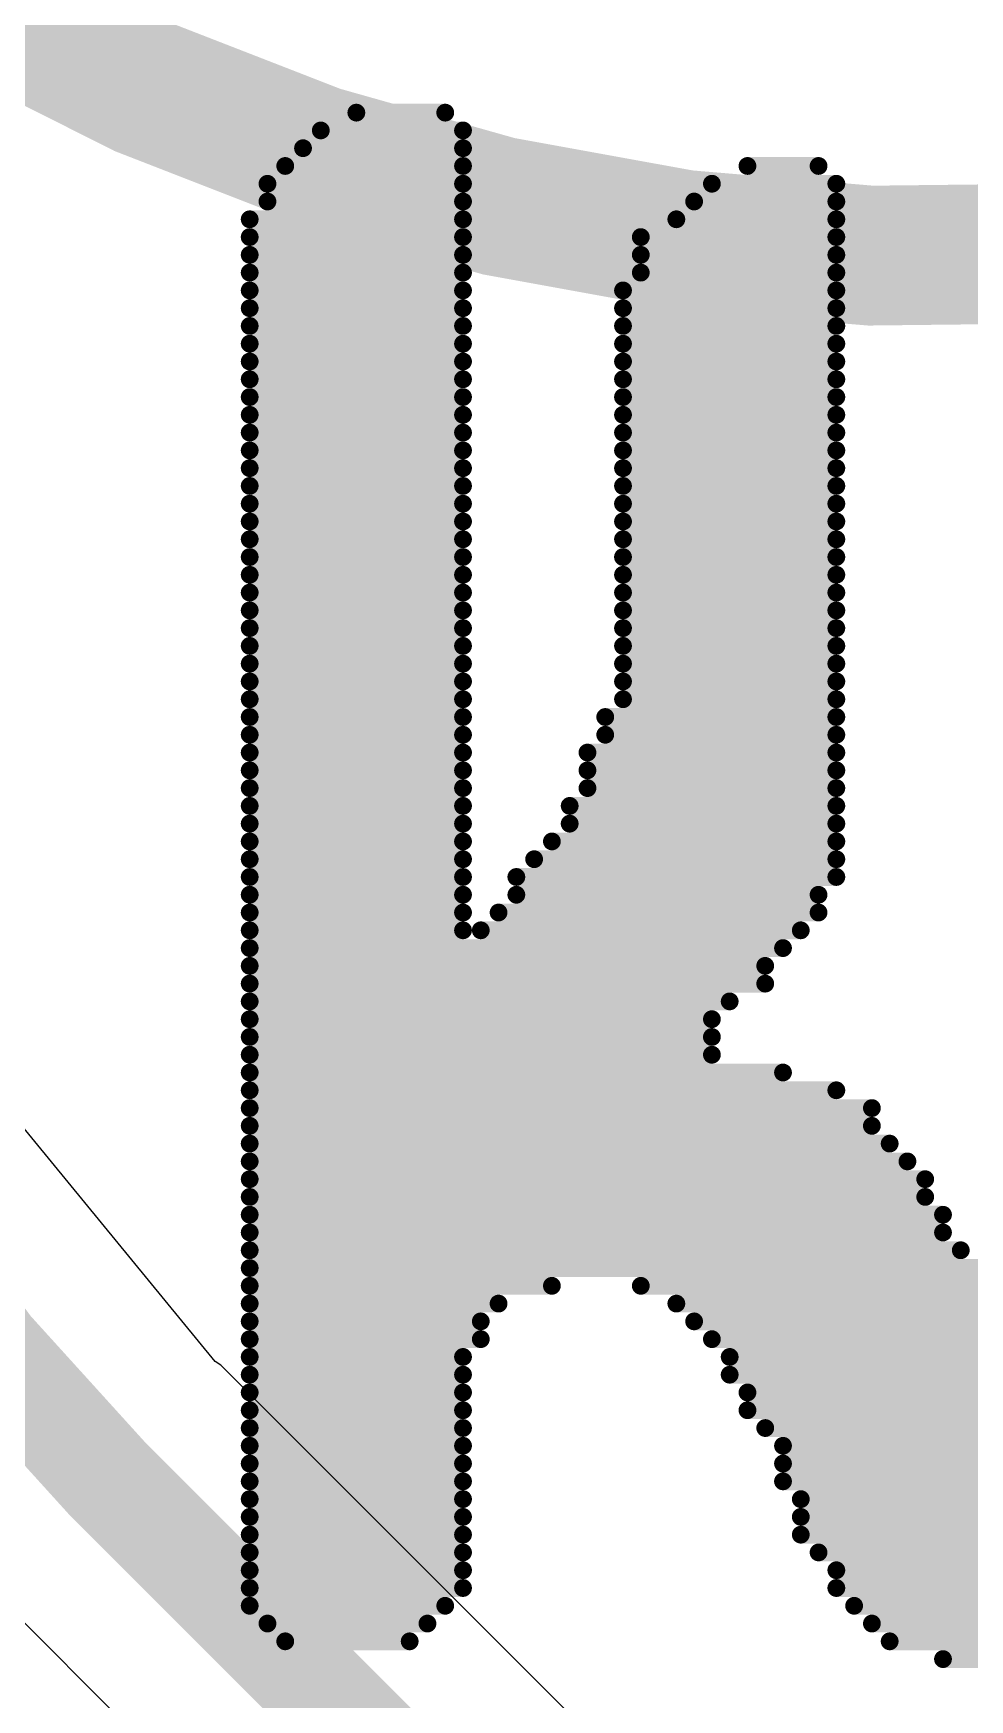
# Model space of a CAD drawing. Header units: millimetres. Extents: x 55.2 to 76.6, y 56.7 to 78.1.
# Drawn here: x 60.554 to 61.892, y 60.475 to 62.856 of the extents above; entities that cross this region are included whole.
import ezdxf

# ---------------------------------------------------------------- set-up
doc = ezdxf.new("R2010")
doc.units = ezdxf.units.MM
for name, color, linetype in [('BottomLayer', 5, 'Continuous'), ('BottomOverlay', 54, 'Continuous'), ('Mechanical1', 6, 'Continuous'), ('TopSolder', 216, 'Continuous')]:
    doc.layers.add(name, color=color, linetype=linetype)

# ---------------------------------------------------------------- blocks, each defined once
blk = doc.blocks.new('LINX_CELL_HOLDER_SMT_1225_B_4')
at = {"layer": 'BottomOverlay', "const_width": 0.1}
blk.add_lwpolyline([(6, 0, 1), (-6, 0, 1)], format="xyb", close=True, dxfattribs=at)
at = {"layer": 'BottomOverlay', "const_width": 0.2}
blk.add_lwpolyline([(2, 4, -0.580324), (6.75, 2.9)], format="xyb", dxfattribs=at)

msp = doc.modelspace()

# ---------------------------------------------------------------- linework, layer by layer
at = {"layer": 'BottomLayer'}
for p, q in [((60.8136, 60.9581), (60.532, 61.3013)), ((60.8217, 60.9527), (60.8136, 60.9581)), ((61.9313, 59.8432), (60.8217, 60.9527)), ((60.4973, 60.6283), (61.6068, 59.5187))]:
    msp.add_line(p, q, dxfattribs=at)
at = {"layer": 'BottomLayer', "const_width": 0.15}
msp.add_lwpolyline([(60.6595, 60.7905, -0.198912), (59.9156, 62.5865)], format="xyb", dxfattribs=at)
msp.add_lwpolyline([(60.6595, 60.7905), (61.7691, 59.6809)], dxfattribs=at)
at = {"layer": 'BottomLayer', "const_width": 0.075}
msp.add_lwpolyline([(60.622, 60.7905, 1), (60.697, 60.7905, 1)], format="xyb", close=True, dxfattribs=at)
msp.add_lwpolyline([(60.622, 60.7905, 1), (60.697, 60.7905, 1)], format="xyb", close=True, dxfattribs=at)
at = {"layer": 'Mechanical1', "const_width": 0.2}
msp.add_lwpolyline([(75.913, 67.437, 1), (55.913, 67.437, 1)], format="xyb", close=True, dxfattribs=at)
at = {"layer": 'TopSolder'}
for points, const_width in [([(75.913, 67.437, 1), (55.913, 67.437, 1)], 1.4), ([(61.0089, 62.7425, 1), (61.0216, 62.7425, 1)], 0.0127), ([(61.1359, 62.7425, 1), (61.1486, 62.7425, 1)], 0.0127), ([(60.9581, 62.7171, 1), (60.9708, 62.7171, 1)], 0.0127), ([(61.1613, 62.7171, 1), (61.174, 62.7171, 1)], 0.0127), ([(60.9327, 62.6917, 1), (60.9454, 62.6917, 1)], 0.0127), ([(61.1613, 62.6917, 1), (61.174, 62.6917, 1)], 0.0127), ([(60.9073, 62.6663, 1), (60.92, 62.6663, 1)], 0.0127), ([(61.1613, 62.6663, 1), (61.174, 62.6663, 1)], 0.0127), ([(61.5677, 62.6663, 1), (61.5804, 62.6663, 1)], 0.0127), ([(61.6693, 62.6663, 1), (61.682, 62.6663, 1)], 0.0127), ([(60.8819, 62.6409, 1), (60.8946, 62.6409, 1)], 0.0127), ([(61.1613, 62.6409, 1), (61.174, 62.6409, 1)], 0.0127), ([(61.5169, 62.6409, 1), (61.5296, 62.6409, 1)], 0.0127), ([(61.6947, 62.6409, 1), (61.7074, 62.6409, 1)], 0.0127), ([(60.8819, 62.6155, 1), (60.8946, 62.6155, 1)], 0.0127), ([(61.1613, 62.6155, 1), (61.174, 62.6155, 1)], 0.0127), ([(61.4915, 62.6155, 1), (61.5042, 62.6155, 1)], 0.0127), ([(61.6947, 62.6155, 1), (61.7074, 62.6155, 1)], 0.0127), ([(60.8565, 62.5901, 1), (60.8692, 62.5901, 1)], 0.0127), ([(61.1613, 62.5901, 1), (61.174, 62.5901, 1)], 0.0127), ([(61.4661, 62.5901, 1), (61.4788, 62.5901, 1)], 0.0127), ([(61.6947, 62.5901, 1), (61.7074, 62.5901, 1)], 0.0127), ([(60.8565, 62.5647, 1), (60.8692, 62.5647, 1)], 0.0127), ([(61.1613, 62.5647, 1), (61.174, 62.5647, 1)], 0.0127), ([(61.4153, 62.5647, 1), (61.428, 62.5647, 1)], 0.0127), ([(61.6947, 62.5647, 1), (61.7074, 62.5647, 1)], 0.0127), ([(60.8565, 62.5393, 1), (60.8692, 62.5393, 1)], 0.0127), ([(61.1613, 62.5393, 1), (61.174, 62.5393, 1)], 0.0127), ([(61.4153, 62.5393, 1), (61.428, 62.5393, 1)], 0.0127), ([(61.6947, 62.5393, 1), (61.7074, 62.5393, 1)], 0.0127), ([(60.8565, 62.5139, 1), (60.8692, 62.5139, 1)], 0.0127), ([(61.1613, 62.5139, 1), (61.174, 62.5139, 1)], 0.0127), ([(61.4153, 62.5139, 1), (61.428, 62.5139, 1)], 0.0127), ([(61.6947, 62.5139, 1), (61.7074, 62.5139, 1)], 0.0127), ([(60.8565, 62.4885, 1), (60.8692, 62.4885, 1)], 0.0127), ([(61.1613, 62.4885, 1), (61.174, 62.4885, 1)], 0.0127), ([(61.3899, 62.4885, 1), (61.4026, 62.4885, 1)], 0.0127), ([(61.6947, 62.4885, 1), (61.7074, 62.4885, 1)], 0.0127), ([(60.8565, 62.4631, 1), (60.8692, 62.4631, 1)], 0.0127), ([(61.1613, 62.4631, 1), (61.174, 62.4631, 1)], 0.0127), ([(61.3899, 62.4631, 1), (61.4026, 62.4631, 1)], 0.0127), ([(61.6947, 62.4631, 1), (61.7074, 62.4631, 1)], 0.0127), ([(60.8565, 62.4377, 1), (60.8692, 62.4377, 1)], 0.0127), ([(61.1613, 62.4377, 1), (61.174, 62.4377, 1)], 0.0127), ([(61.3899, 62.4377, 1), (61.4026, 62.4377, 1)], 0.0127), ([(61.6947, 62.4377, 1), (61.7074, 62.4377, 1)], 0.0127), ([(60.8565, 62.4123, 1), (60.8692, 62.4123, 1)], 0.0127), ([(61.1613, 62.4123, 1), (61.174, 62.4123, 1)], 0.0127), ([(61.3899, 62.4123, 1), (61.4026, 62.4123, 1)], 0.0127), ([(61.6947, 62.4123, 1), (61.7074, 62.4123, 1)], 0.0127), ([(60.8565, 62.3869, 1), (60.8692, 62.3869, 1)], 0.0127), ([(61.1613, 62.3869, 1), (61.174, 62.3869, 1)], 0.0127), ([(61.3899, 62.3869, 1), (61.4026, 62.3869, 1)], 0.0127), ([(61.6947, 62.3869, 1), (61.7074, 62.3869, 1)], 0.0127), ([(60.8565, 62.3615, 1), (60.8692, 62.3615, 1)], 0.0127), ([(61.1613, 62.3615, 1), (61.174, 62.3615, 1)], 0.0127), ([(61.3899, 62.3615, 1), (61.4026, 62.3615, 1)], 0.0127), ([(61.6947, 62.3615, 1), (61.7074, 62.3615, 1)], 0.0127), ([(60.8565, 62.3361, 1), (60.8692, 62.3361, 1)], 0.0127), ([(61.1613, 62.3361, 1), (61.174, 62.3361, 1)], 0.0127), ([(61.3899, 62.3361, 1), (61.4026, 62.3361, 1)], 0.0127), ([(61.6947, 62.3361, 1), (61.7074, 62.3361, 1)], 0.0127), ([(60.8565, 62.3107, 1), (60.8692, 62.3107, 1)], 0.0127), ([(61.1613, 62.3107, 1), (61.174, 62.3107, 1)], 0.0127), ([(61.3899, 62.3107, 1), (61.4026, 62.3107, 1)], 0.0127), ([(61.6947, 62.3107, 1), (61.7074, 62.3107, 1)], 0.0127), ([(60.8565, 62.2853, 1), (60.8692, 62.2853, 1)], 0.0127), ([(61.1613, 62.2853, 1), (61.174, 62.2853, 1)], 0.0127), ([(61.3899, 62.2853, 1), (61.4026, 62.2853, 1)], 0.0127), ([(61.6947, 62.2853, 1), (61.7074, 62.2853, 1)], 0.0127), ([(60.8565, 62.2599, 1), (60.8692, 62.2599, 1)], 0.0127), ([(61.1613, 62.2599, 1), (61.174, 62.2599, 1)], 0.0127), ([(61.3899, 62.2599, 1), (61.4026, 62.2599, 1)], 0.0127), ([(61.6947, 62.2599, 1), (61.7074, 62.2599, 1)], 0.0127), ([(60.8565, 62.2345, 1), (60.8692, 62.2345, 1)], 0.0127), ([(61.1613, 62.2345, 1), (61.174, 62.2345, 1)], 0.0127), ([(61.3899, 62.2345, 1), (61.4026, 62.2345, 1)], 0.0127), ([(61.6947, 62.2345, 1), (61.7074, 62.2345, 1)], 0.0127), ([(60.8565, 62.2091, 1), (60.8692, 62.2091, 1)], 0.0127), ([(61.1613, 62.2091, 1), (61.174, 62.2091, 1)], 0.0127), ([(61.3899, 62.2091, 1), (61.4026, 62.2091, 1)], 0.0127), ([(61.6947, 62.2091, 1), (61.7074, 62.2091, 1)], 0.0127), ([(60.8565, 62.1837, 1), (60.8692, 62.1837, 1)], 0.0127), ([(61.1613, 62.1837, 1), (61.174, 62.1837, 1)], 0.0127), ([(61.3899, 62.1837, 1), (61.4026, 62.1837, 1)], 0.0127), ([(61.6947, 62.1837, 1), (61.7074, 62.1837, 1)], 0.0127), ([(60.8565, 62.1583, 1), (60.8692, 62.1583, 1)], 0.0127), ([(61.1613, 62.1583, 1), (61.174, 62.1583, 1)], 0.0127), ([(61.3899, 62.1583, 1), (61.4026, 62.1583, 1)], 0.0127), ([(61.6947, 62.1583, 1), (61.7074, 62.1583, 1)], 0.0127), ([(60.8565, 62.1329, 1), (60.8692, 62.1329, 1)], 0.0127), ([(61.1613, 62.1329, 1), (61.174, 62.1329, 1)], 0.0127), ([(61.3899, 62.1329, 1), (61.4026, 62.1329, 1)], 0.0127), ([(61.6947, 62.1329, 1), (61.7074, 62.1329, 1)], 0.0127), ([(60.8565, 62.1075, 1), (60.8692, 62.1075, 1)], 0.0127), ([(61.1613, 62.1075, 1), (61.174, 62.1075, 1)], 0.0127), ([(61.3899, 62.1075, 1), (61.4026, 62.1075, 1)], 0.0127), ([(61.6947, 62.1075, 1), (61.7074, 62.1075, 1)], 0.0127), ([(60.8565, 62.0821, 1), (60.8692, 62.0821, 1)], 0.0127), ([(61.1613, 62.0821, 1), (61.174, 62.0821, 1)], 0.0127), ([(61.3899, 62.0821, 1), (61.4026, 62.0821, 1)], 0.0127), ([(61.6947, 62.0821, 1), (61.7074, 62.0821, 1)], 0.0127), ([(60.8565, 62.0567, 1), (60.8692, 62.0567, 1)], 0.0127), ([(61.1613, 62.0567, 1), (61.174, 62.0567, 1)], 0.0127), ([(61.3899, 62.0567, 1), (61.4026, 62.0567, 1)], 0.0127), ([(61.6947, 62.0567, 1), (61.7074, 62.0567, 1)], 0.0127), ([(60.8565, 62.0313, 1), (60.8692, 62.0313, 1)], 0.0127), ([(61.1613, 62.0313, 1), (61.174, 62.0313, 1)], 0.0127), ([(61.3899, 62.0313, 1), (61.4026, 62.0313, 1)], 0.0127), ([(61.6947, 62.0313, 1), (61.7074, 62.0313, 1)], 0.0127), ([(60.8565, 62.0059, 1), (60.8692, 62.0059, 1)], 0.0127), ([(61.1613, 62.0059, 1), (61.174, 62.0059, 1)], 0.0127), ([(61.3899, 62.0059, 1), (61.4026, 62.0059, 1)], 0.0127), ([(61.6947, 62.0059, 1), (61.7074, 62.0059, 1)], 0.0127), ([(60.8565, 61.9805, 1), (60.8692, 61.9805, 1)], 0.0127), ([(61.1613, 61.9805, 1), (61.174, 61.9805, 1)], 0.0127), ([(61.3899, 61.9805, 1), (61.4026, 61.9805, 1)], 0.0127), ([(61.6947, 61.9805, 1), (61.7074, 61.9805, 1)], 0.0127), ([(60.8565, 61.9551, 1), (60.8692, 61.9551, 1)], 0.0127), ([(61.1613, 61.9551, 1), (61.174, 61.9551, 1)], 0.0127), ([(61.3899, 61.9551, 1), (61.4026, 61.9551, 1)], 0.0127), ([(61.6947, 61.9551, 1), (61.7074, 61.9551, 1)], 0.0127), ([(60.8565, 61.9297, 1), (60.8692, 61.9297, 1)], 0.0127), ([(61.1613, 61.9297, 1), (61.174, 61.9297, 1)], 0.0127), ([(61.3899, 61.9297, 1), (61.4026, 61.9297, 1)], 0.0127), ([(61.6947, 61.9297, 1), (61.7074, 61.9297, 1)], 0.0127), ([(60.8565, 61.9043, 1), (60.8692, 61.9043, 1)], 0.0127), ([(61.1613, 61.9043, 1), (61.174, 61.9043, 1)], 0.0127), ([(61.3899, 61.9043, 1), (61.4026, 61.9043, 1)], 0.0127), ([(61.6947, 61.9043, 1), (61.7074, 61.9043, 1)], 0.0127), ([(60.8565, 61.8789, 1), (60.8692, 61.8789, 1)], 0.0127), ([(61.1613, 61.8789, 1), (61.174, 61.8789, 1)], 0.0127), ([(61.3645, 61.8789, 1), (61.3772, 61.8789, 1)], 0.0127), ([(61.6947, 61.8789, 1), (61.7074, 61.8789, 1)], 0.0127), ([(60.8565, 61.8535, 1), (60.8692, 61.8535, 1)], 0.0127), ([(61.1613, 61.8535, 1), (61.174, 61.8535, 1)], 0.0127), ([(61.3645, 61.8535, 1), (61.3772, 61.8535, 1)], 0.0127), ([(61.6947, 61.8535, 1), (61.7074, 61.8535, 1)], 0.0127), ([(60.8565, 61.8281, 1), (60.8692, 61.8281, 1)], 0.0127), ([(61.1613, 61.8281, 1), (61.174, 61.8281, 1)], 0.0127), ([(61.3391, 61.8281, 1), (61.3518, 61.8281, 1)], 0.0127), ([(61.6947, 61.8281, 1), (61.7074, 61.8281, 1)], 0.0127), ([(60.8565, 61.8027, 1), (60.8692, 61.8027, 1)], 0.0127), ([(61.1613, 61.8027, 1), (61.174, 61.8027, 1)], 0.0127), ([(61.3391, 61.8027, 1), (61.3518, 61.8027, 1)], 0.0127), ([(61.6947, 61.8027, 1), (61.7074, 61.8027, 1)], 0.0127), ([(60.8565, 61.7773, 1), (60.8692, 61.7773, 1)], 0.0127), ([(61.1613, 61.7773, 1), (61.174, 61.7773, 1)], 0.0127), ([(61.3391, 61.7773, 1), (61.3518, 61.7773, 1)], 0.0127), ([(61.6947, 61.7773, 1), (61.7074, 61.7773, 1)], 0.0127), ([(60.8565, 61.7519, 1), (60.8692, 61.7519, 1)], 0.0127), ([(61.1613, 61.7519, 1), (61.174, 61.7519, 1)], 0.0127), ([(61.3137, 61.7519, 1), (61.3264, 61.7519, 1)], 0.0127), ([(61.6947, 61.7519, 1), (61.7074, 61.7519, 1)], 0.0127), ([(60.8565, 61.7265, 1), (60.8692, 61.7265, 1)], 0.0127), ([(61.1613, 61.7265, 1), (61.174, 61.7265, 1)], 0.0127), ([(61.3137, 61.7265, 1), (61.3264, 61.7265, 1)], 0.0127), ([(61.6947, 61.7265, 1), (61.7074, 61.7265, 1)], 0.0127), ([(60.8565, 61.7011, 1), (60.8692, 61.7011, 1)], 0.0127), ([(61.1613, 61.7011, 1), (61.174, 61.7011, 1)], 0.0127), ([(61.2883, 61.7011, 1), (61.301, 61.7011, 1)], 0.0127), ([(61.6947, 61.7011, 1), (61.7074, 61.7011, 1)], 0.0127), ([(60.8565, 61.6757, 1), (60.8692, 61.6757, 1)], 0.0127), ([(61.1613, 61.6757, 1), (61.174, 61.6757, 1)], 0.0127), ([(61.2629, 61.6757, 1), (61.2756, 61.6757, 1)], 0.0127), ([(61.6947, 61.6757, 1), (61.7074, 61.6757, 1)], 0.0127), ([(60.8565, 61.6503, 1), (60.8692, 61.6503, 1)], 0.0127), ([(61.1613, 61.6503, 1), (61.174, 61.6503, 1)], 0.0127), ([(61.2375, 61.6503, 1), (61.2502, 61.6503, 1)], 0.0127), ([(61.6947, 61.6503, 1), (61.7074, 61.6503, 1)], 0.0127), ([(60.8565, 61.6249, 1), (60.8692, 61.6249, 1)], 0.0127), ([(61.1613, 61.6249, 1), (61.174, 61.6249, 1)], 0.0127), ([(61.2375, 61.6249, 1), (61.2502, 61.6249, 1)], 0.0127), ([(61.6693, 61.6249, 1), (61.682, 61.6249, 1)], 0.0127), ([(60.8565, 61.5995, 1), (60.8692, 61.5995, 1)], 0.0127), ([(61.1613, 61.5995, 1), (61.174, 61.5995, 1)], 0.0127), ([(61.2121, 61.5995, 1), (61.2248, 61.5995, 1)], 0.0127), ([(61.6693, 61.5995, 1), (61.682, 61.5995, 1)], 0.0127), ([(60.8565, 61.5741, 1), (60.8692, 61.5741, 1)], 0.0127), ([(61.1613, 61.5741, 1), (61.174, 61.5741, 1)], 0.0127), ([(61.1867, 61.5741, 1), (61.1994, 61.5741, 1)], 0.0127), ([(61.6439, 61.5741, 1), (61.6566, 61.5741, 1)], 0.0127), ([(60.8565, 61.5487, 1), (60.8692, 61.5487, 1)], 0.0127), ([(61.6185, 61.5487, 1), (61.6312, 61.5487, 1)], 0.0127), ([(60.8565, 61.5233, 1), (60.8692, 61.5233, 1)], 0.0127), ([(61.5931, 61.5233, 1), (61.6058, 61.5233, 1)], 0.0127), ([(60.8565, 61.4979, 1), (60.8692, 61.4979, 1)], 0.0127), ([(61.5931, 61.4979, 1), (61.6058, 61.4979, 1)], 0.0127), ([(60.8565, 61.4725, 1), (60.8692, 61.4725, 1)], 0.0127), ([(61.5423, 61.4725, 1), (61.555, 61.4725, 1)], 0.0127), ([(60.8565, 61.4471, 1), (60.8692, 61.4471, 1)], 0.0127), ([(61.5169, 61.4471, 1), (61.5296, 61.4471, 1)], 0.0127), ([(60.8565, 61.4217, 1), (60.8692, 61.4217, 1)], 0.0127), ([(61.5169, 61.4217, 1), (61.5296, 61.4217, 1)], 0.0127), ([(60.8565, 61.3963, 1), (60.8692, 61.3963, 1)], 0.0127), ([(61.5169, 61.3963, 1), (61.5296, 61.3963, 1)], 0.0127), ([(60.8565, 61.3709, 1), (60.8692, 61.3709, 1)], 0.0127), ([(61.6185, 61.3709, 1), (61.6312, 61.3709, 1)], 0.0127), ([(60.8565, 61.3455, 1), (60.8692, 61.3455, 1)], 0.0127), ([(61.6947, 61.3455, 1), (61.7074, 61.3455, 1)], 0.0127), ([(60.8565, 61.3201, 1), (60.8692, 61.3201, 1)], 0.0127), ([(61.7455, 61.3201, 1), (61.7582, 61.3201, 1)], 0.0127), ([(60.8565, 61.2947, 1), (60.8692, 61.2947, 1)], 0.0127), ([(61.7455, 61.2947, 1), (61.7582, 61.2947, 1)], 0.0127), ([(60.8565, 61.2693, 1), (60.8692, 61.2693, 1)], 0.0127), ([(61.7709, 61.2693, 1), (61.7836, 61.2693, 1)], 0.0127), ([(60.8565, 61.2439, 1), (60.8692, 61.2439, 1)], 0.0127), ([(61.7963, 61.2439, 1), (61.809, 61.2439, 1)], 0.0127), ([(60.8565, 61.2185, 1), (60.8692, 61.2185, 1)], 0.0127), ([(61.8217, 61.2185, 1), (61.8344, 61.2185, 1)], 0.0127), ([(60.8565, 61.1931, 1), (60.8692, 61.1931, 1)], 0.0127), ([(61.8217, 61.1931, 1), (61.8344, 61.1931, 1)], 0.0127), ([(60.8565, 61.1677, 1), (60.8692, 61.1677, 1)], 0.0127), ([(61.8471, 61.1677, 1), (61.8598, 61.1677, 1)], 0.0127), ([(60.8565, 61.1423, 1), (60.8692, 61.1423, 1)], 0.0127), ([(61.8471, 61.1423, 1), (61.8598, 61.1423, 1)], 0.0127), ([(60.8565, 61.1169, 1), (60.8692, 61.1169, 1)], 0.0127), ([(61.8725, 61.1169, 1), (61.8852, 61.1169, 1)], 0.0127), ([(60.8565, 61.0915, 1), (60.8692, 61.0915, 1)], 0.0127), ([(60.8565, 61.0661, 1), (60.8692, 61.0661, 1)], 0.0127), ([(61.2883, 61.0661, 1), (61.301, 61.0661, 1)], 0.0127), ([(61.4153, 61.0661, 1), (61.428, 61.0661, 1)], 0.0127), ([(60.8565, 61.0407, 1), (60.8692, 61.0407, 1)], 0.0127), ([(61.2121, 61.0407, 1), (61.2248, 61.0407, 1)], 0.0127), ([(61.4661, 61.0407, 1), (61.4788, 61.0407, 1)], 0.0127), ([(60.8565, 61.0153, 1), (60.8692, 61.0153, 1)], 0.0127), ([(61.1867, 61.0153, 1), (61.1994, 61.0153, 1)], 0.0127), ([(61.4915, 61.0153, 1), (61.5042, 61.0153, 1)], 0.0127), ([(60.8565, 60.9899, 1), (60.8692, 60.9899, 1)], 0.0127), ([(61.1867, 60.9899, 1), (61.1994, 60.9899, 1)], 0.0127), ([(61.5169, 60.9899, 1), (61.5296, 60.9899, 1)], 0.0127), ([(60.8565, 60.9645, 1), (60.8692, 60.9645, 1)], 0.0127), ([(61.1613, 60.9645, 1), (61.174, 60.9645, 1)], 0.0127), ([(61.5423, 60.9645, 1), (61.555, 60.9645, 1)], 0.0127), ([(60.8565, 60.9391, 1), (60.8692, 60.9391, 1)], 0.0127), ([(61.1613, 60.9391, 1), (61.174, 60.9391, 1)], 0.0127), ([(61.5423, 60.9391, 1), (61.555, 60.9391, 1)], 0.0127), ([(60.8565, 60.9137, 1), (60.8692, 60.9137, 1)], 0.0127), ([(61.1613, 60.9137, 1), (61.174, 60.9137, 1)], 0.0127), ([(61.5677, 60.9137, 1), (61.5804, 60.9137, 1)], 0.0127), ([(60.8565, 60.8883, 1), (60.8692, 60.8883, 1)], 0.0127), ([(61.1613, 60.8883, 1), (61.174, 60.8883, 1)], 0.0127), ([(61.5677, 60.8883, 1), (61.5804, 60.8883, 1)], 0.0127), ([(60.8565, 60.8629, 1), (60.8692, 60.8629, 1)], 0.0127), ([(61.1613, 60.8629, 1), (61.174, 60.8629, 1)], 0.0127), ([(61.5931, 60.8629, 1), (61.6058, 60.8629, 1)], 0.0127), ([(60.8565, 60.8375, 1), (60.8692, 60.8375, 1)], 0.0127), ([(61.1613, 60.8375, 1), (61.174, 60.8375, 1)], 0.0127), ([(61.6185, 60.8375, 1), (61.6312, 60.8375, 1)], 0.0127), ([(60.8565, 60.8121, 1), (60.8692, 60.8121, 1)], 0.0127), ([(61.1613, 60.8121, 1), (61.174, 60.8121, 1)], 0.0127), ([(61.6185, 60.8121, 1), (61.6312, 60.8121, 1)], 0.0127), ([(60.8565, 60.7867, 1), (60.8692, 60.7867, 1)], 0.0127), ([(61.1613, 60.7867, 1), (61.174, 60.7867, 1)], 0.0127), ([(61.6185, 60.7867, 1), (61.6312, 60.7867, 1)], 0.0127), ([(60.8565, 60.7613, 1), (60.8692, 60.7613, 1)], 0.0127), ([(61.1613, 60.7613, 1), (61.174, 60.7613, 1)], 0.0127), ([(61.6439, 60.7613, 1), (61.6566, 60.7613, 1)], 0.0127), ([(60.8565, 60.7359, 1), (60.8692, 60.7359, 1)], 0.0127), ([(61.1613, 60.7359, 1), (61.174, 60.7359, 1)], 0.0127), ([(61.6439, 60.7359, 1), (61.6566, 60.7359, 1)], 0.0127), ([(60.8565, 60.7105, 1), (60.8692, 60.7105, 1)], 0.0127), ([(61.1613, 60.7105, 1), (61.174, 60.7105, 1)], 0.0127), ([(61.6439, 60.7105, 1), (61.6566, 60.7105, 1)], 0.0127), ([(60.8565, 60.6851, 1), (60.8692, 60.6851, 1)], 0.0127), ([(61.1613, 60.6851, 1), (61.174, 60.6851, 1)], 0.0127), ([(61.6693, 60.6851, 1), (61.682, 60.6851, 1)], 0.0127), ([(60.8565, 60.6597, 1), (60.8692, 60.6597, 1)], 0.0127), ([(61.1613, 60.6597, 1), (61.174, 60.6597, 1)], 0.0127), ([(61.6947, 60.6597, 1), (61.7074, 60.6597, 1)], 0.0127), ([(60.8565, 60.6343, 1), (60.8692, 60.6343, 1)], 0.0127), ([(61.1613, 60.6343, 1), (61.174, 60.6343, 1)], 0.0127), ([(61.6947, 60.6343, 1), (61.7074, 60.6343, 1)], 0.0127), ([(60.8565, 60.6089, 1), (60.8692, 60.6089, 1)], 0.0127), ([(61.1359, 60.6089, 1), (61.1486, 60.6089, 1)], 0.0127), ([(61.7201, 60.6089, 1), (61.7328, 60.6089, 1)], 0.0127), ([(60.8819, 60.5835, 1), (60.8946, 60.5835, 1)], 0.0127), ([(61.1105, 60.5835, 1), (61.1232, 60.5835, 1)], 0.0127), ([(61.7455, 60.5835, 1), (61.7582, 60.5835, 1)], 0.0127), ([(60.9073, 60.5581, 1), (60.92, 60.5581, 1)], 0.0127), ([(61.0851, 60.5581, 1), (61.0978, 60.5581, 1)], 0.0127), ([(61.7709, 60.5581, 1), (61.7836, 60.5581, 1)], 0.0127), ([(61.8471, 60.5327, 1), (61.8598, 60.5327, 1)], 0.0127)]:
    msp.add_lwpolyline(points, format="xyb", close=True, dxfattribs=dict(at, const_width=const_width))
at = {"layer": 'TopSolder', "const_width": 0.0254}
for points in [[(61.0153, 62.7425), (61.1423, 62.7425)], [(60.9645, 62.7171), (61.1677, 62.7171)], [(60.9391, 62.6917), (61.1677, 62.6917)], [(60.9137, 62.6663), (61.1677, 62.6663)], [(61.5741, 62.6663), (61.6757, 62.6663)], [(60.8883, 62.6409), (61.1677, 62.6409)], [(61.5233, 62.6409), (61.7011, 62.6409)], [(60.8883, 62.6155), (61.1677, 62.6155)], [(61.4979, 62.6155), (61.7011, 62.6155)], [(60.8629, 62.5901), (61.1677, 62.5901)], [(61.4725, 62.5901), (61.7011, 62.5901)], [(60.8629, 62.5647), (61.1677, 62.5647)], [(61.4217, 62.5647), (61.7011, 62.5647)], [(60.8629, 62.5393), (61.1677, 62.5393)], [(61.4217, 62.5393), (61.7011, 62.5393)], [(60.8629, 62.5139), (61.1677, 62.5139)], [(61.4217, 62.5139), (61.7011, 62.5139)], [(60.8629, 62.4885), (61.1677, 62.4885)], [(61.3963, 62.4885), (61.7011, 62.4885)], [(60.8629, 62.4631), (61.1677, 62.4631)], [(61.3963, 62.4631), (61.7011, 62.4631)], [(60.8629, 62.4377), (61.1677, 62.4377)], [(61.3963, 62.4377), (61.7011, 62.4377)], [(60.8629, 62.4123), (61.1677, 62.4123)], [(61.3963, 62.4123), (61.7011, 62.4123)], [(60.8629, 62.3869), (61.1677, 62.3869)], [(61.3963, 62.3869), (61.7011, 62.3869)], [(60.8629, 62.3615), (61.1677, 62.3615)], [(61.3963, 62.3615), (61.7011, 62.3615)], [(60.8629, 62.3361), (61.1677, 62.3361)], [(61.3963, 62.3361), (61.7011, 62.3361)], [(60.8629, 62.3107), (61.1677, 62.3107)], [(61.3963, 62.3107), (61.7011, 62.3107)], [(60.8629, 62.2853), (61.1677, 62.2853)], [(61.3963, 62.2853), (61.7011, 62.2853)], [(60.8629, 62.2599), (61.1677, 62.2599)], [(61.3963, 62.2599), (61.7011, 62.2599)], [(60.8629, 62.2345), (61.1677, 62.2345)], [(61.3963, 62.2345), (61.7011, 62.2345)], [(60.8629, 62.2091), (61.1677, 62.2091)], [(61.3963, 62.2091), (61.7011, 62.2091)], [(60.8629, 62.1837), (61.1677, 62.1837)], [(61.3963, 62.1837), (61.7011, 62.1837)], [(60.8629, 62.1583), (61.1677, 62.1583)], [(61.3963, 62.1583), (61.7011, 62.1583)], [(60.8629, 62.1329), (61.1677, 62.1329)], [(61.3963, 62.1329), (61.7011, 62.1329)], [(60.8629, 62.1075), (61.1677, 62.1075)], [(61.3963, 62.1075), (61.7011, 62.1075)], [(60.8629, 62.0821), (61.1677, 62.0821)], [(61.3963, 62.0821), (61.7011, 62.0821)], [(60.8629, 62.0567), (61.1677, 62.0567)], [(61.3963, 62.0567), (61.7011, 62.0567)], [(60.8629, 62.0313), (61.1677, 62.0313)], [(61.3963, 62.0313), (61.7011, 62.0313)], [(60.8629, 62.0059), (61.1677, 62.0059)], [(61.3963, 62.0059), (61.7011, 62.0059)], [(60.8629, 61.9805), (61.1677, 61.9805)], [(61.3963, 61.9805), (61.7011, 61.9805)], [(60.8629, 61.9551), (61.1677, 61.9551)], [(61.3963, 61.9551), (61.7011, 61.9551)], [(60.8629, 61.9297), (61.1677, 61.9297)], [(61.3963, 61.9297), (61.7011, 61.9297)], [(60.8629, 61.9043), (61.1677, 61.9043)], [(61.3963, 61.9043), (61.7011, 61.9043)], [(60.8629, 61.8789), (61.1677, 61.8789)], [(61.3709, 61.8789), (61.7011, 61.8789)], [(60.8629, 61.8535), (61.1677, 61.8535)], [(61.3709, 61.8535), (61.7011, 61.8535)], [(60.8629, 61.8281), (61.1677, 61.8281)], [(61.3455, 61.8281), (61.7011, 61.8281)], [(60.8629, 61.8027), (61.1677, 61.8027)], [(61.3455, 61.8027), (61.7011, 61.8027)], [(60.8629, 61.7773), (61.1677, 61.7773)], [(61.3455, 61.7773), (61.7011, 61.7773)], [(60.8629, 61.7519), (61.1677, 61.7519)], [(61.3201, 61.7519), (61.7011, 61.7519)], [(60.8629, 61.7265), (61.1677, 61.7265)], [(61.3201, 61.7265), (61.7011, 61.7265)], [(60.8629, 61.7011), (61.1677, 61.7011)], [(61.2947, 61.7011), (61.7011, 61.7011)], [(60.8629, 61.6757), (61.1677, 61.6757)], [(61.2693, 61.6757), (61.7011, 61.6757)], [(60.8629, 61.6503), (61.1677, 61.6503)], [(61.2439, 61.6503), (61.7011, 61.6503)], [(60.8629, 61.6249), (61.1677, 61.6249)], [(61.2439, 61.6249), (61.6757, 61.6249)], [(60.8629, 61.5995), (61.1677, 61.5995)], [(61.2185, 61.5995), (61.6757, 61.5995)], [(60.8629, 61.5741), (61.1677, 61.5741)], [(61.1931, 61.5741), (61.6503, 61.5741)], [(60.8629, 61.5487), (61.6249, 61.5487)], [(60.8629, 61.5233), (61.5995, 61.5233)], [(60.8629, 61.4979), (61.5995, 61.4979)], [(60.8629, 61.4725), (61.5487, 61.4725)], [(60.8629, 61.4471), (61.5233, 61.4471)], [(60.8629, 61.4217), (61.5233, 61.4217)], [(60.8629, 61.3963), (61.5233, 61.3963)], [(60.8629, 61.3709), (61.6249, 61.3709)], [(60.8629, 61.3455), (61.7011, 61.3455)], [(60.8629, 61.3201), (61.7519, 61.3201)], [(60.8629, 61.2947), (61.7519, 61.2947)], [(60.8629, 61.2693), (61.7773, 61.2693)], [(60.8629, 61.2439), (61.8027, 61.2439)], [(60.8629, 61.2185), (61.8281, 61.2185)], [(60.8629, 61.1931), (61.8281, 61.1931)], [(60.8629, 61.1677), (61.8535, 61.1677)], [(60.8629, 61.1423), (61.8535, 61.1423)], [(60.8629, 61.1169), (61.8789, 61.1169)], [(60.8629, 61.0915), (61.9043, 61.0915)], [(60.8629, 61.0661), (61.2947, 61.0661)], [(61.4217, 61.0661), (61.9043, 61.0661)], [(60.8629, 61.0407), (61.2185, 61.0407)], [(61.4725, 61.0407), (61.9297, 61.0407)], [(60.8629, 61.0153), (61.1931, 61.0153)], [(61.4979, 61.0153), (61.9297, 61.0153)], [(60.8629, 60.9899), (61.1931, 60.9899)], [(61.5233, 60.9899), (61.9551, 60.9899)], [(60.8629, 60.9645), (61.1677, 60.9645)], [(61.5487, 60.9645), (61.9551, 60.9645)], [(60.8629, 60.9391), (61.1677, 60.9391)], [(61.5487, 60.9391), (61.9805, 60.9391)], [(60.8629, 60.9137), (61.1677, 60.9137)], [(61.5741, 60.9137), (61.9805, 60.9137)], [(60.8629, 60.8883), (61.1677, 60.8883)], [(61.5741, 60.8883), (62.0059, 60.8883)], [(60.8629, 60.8629), (61.1677, 60.8629)], [(61.5995, 60.8629), (62.0059, 60.8629)], [(60.8629, 60.8375), (61.1677, 60.8375)], [(61.6249, 60.8375), (62.0313, 60.8375)], [(60.8629, 60.8121), (61.1677, 60.8121)], [(61.6249, 60.8121), (62.0313, 60.8121)], [(60.8629, 60.7867), (61.1677, 60.7867)], [(61.6249, 60.7867), (62.0567, 60.7867)], [(60.8629, 60.7613), (61.1677, 60.7613)], [(61.6503, 60.7613), (62.0567, 60.7613)], [(60.8629, 60.7359), (61.1677, 60.7359)], [(61.6503, 60.7359), (62.0821, 60.7359)], [(60.8629, 60.7105), (61.1677, 60.7105)], [(61.6503, 60.7105), (62.0821, 60.7105)], [(60.8629, 60.6851), (61.1677, 60.6851)], [(61.6757, 60.6851), (62.1075, 60.6851)], [(60.8629, 60.6597), (61.1677, 60.6597)], [(61.7011, 60.6597), (62.1075, 60.6597)], [(60.8629, 60.6343), (61.1677, 60.6343)], [(61.7011, 60.6343), (62.1075, 60.6343)], [(60.8629, 60.6089), (61.1423, 60.6089)], [(61.7265, 60.6089), (62.1075, 60.6089)], [(60.8883, 60.5835), (61.1169, 60.5835)], [(61.7519, 60.5835), (62.1075, 60.5835)], [(60.9137, 60.5581), (61.0915, 60.5581)], [(61.7773, 60.5581), (62.0821, 60.5581)], [(61.8535, 60.5327), (62.0567, 60.5327)]]:
    msp.add_lwpolyline(points, dxfattribs=at)

# ---------------------------------------------------------------- block references
at = {"rotation": 180}
msp.add_blockref('LINX_CELL_HOLDER_SMT_1225_B_4', (65.913, 67.437), dxfattribs=at)

doc.saveas('drawing.dxf')
